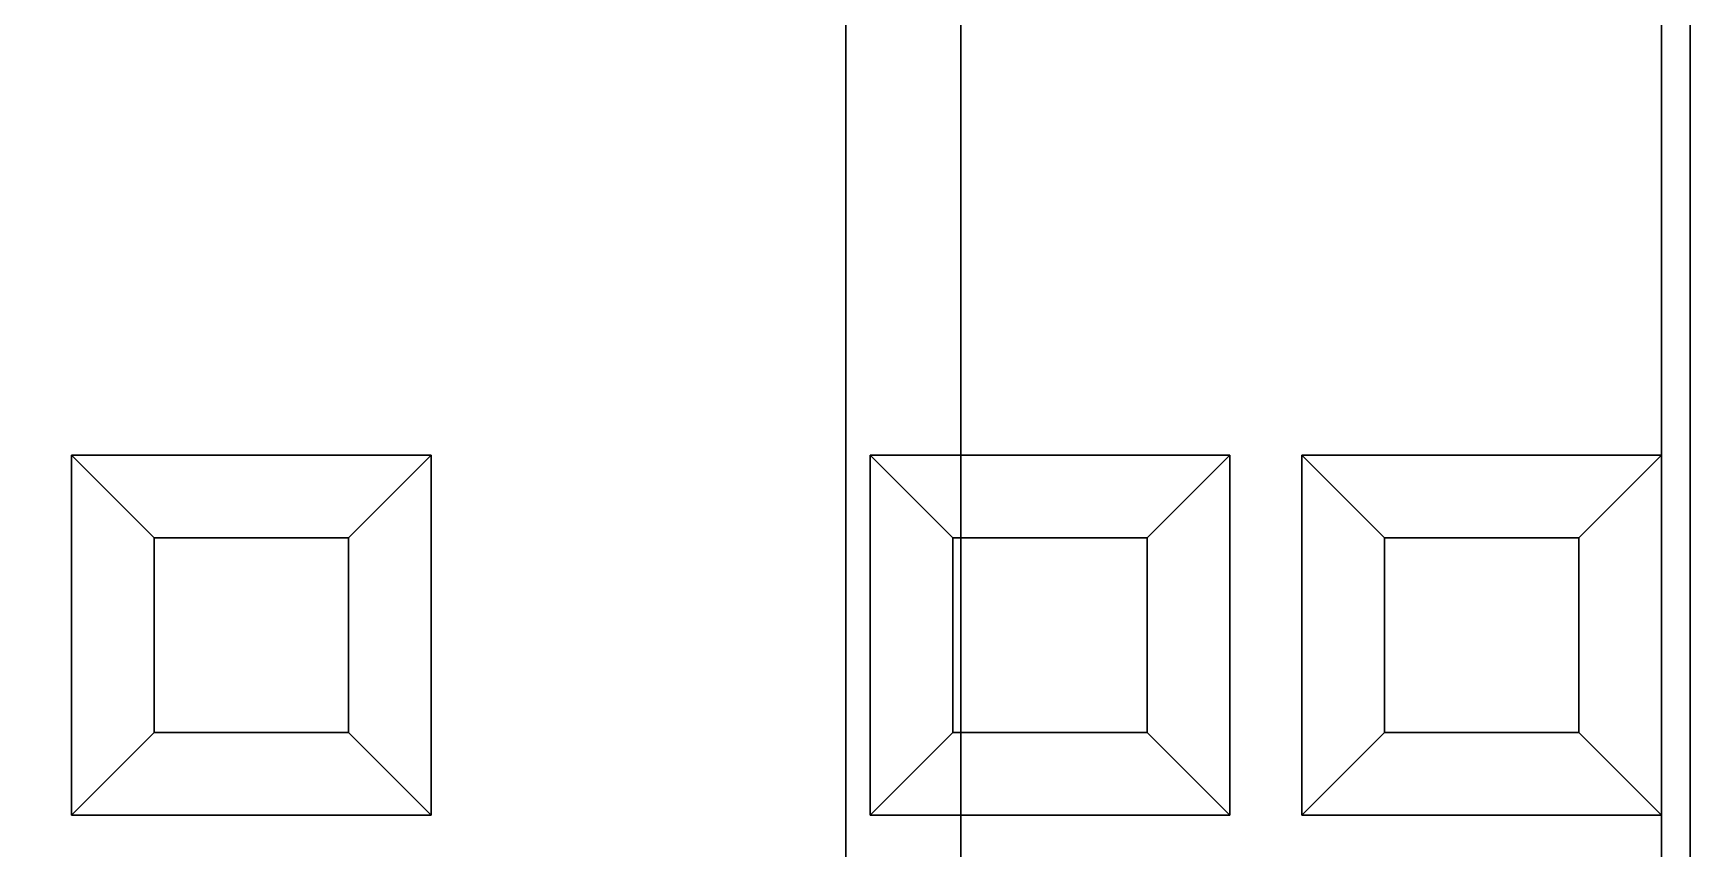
# Model space of a CAD drawing. Header units: millimetres. Extents: x -470 to 15420, y -470 to 3920.
# Drawn here: x 574 to 1150, y 2876 to 3159 of the extents above; entities that cross this region are included whole.
import ezdxf

# ---------------------------------------------------------------- set-up
doc = ezdxf.new("R2010")
doc.units = ezdxf.units.MM
doc.layers.add('MANHOLES', color=4, linetype='Continuous')
doc.layers.add('TANK_MODULE', color=8, linetype='Continuous')

# ---------------------------------------------------------------- blocks, each defined once
blk = doc.blocks.new('HALF_CUBE')
at = {"layer": 'TANK_MODULE'}
for points, invisible_edges in [([(565, -565, 40), (575, -575, 40), (575, 575, 40)], 13), ([(575, 575, 40), (565, 565, 40), (565, -565, 40)], 13), ([(565, 565), (575, 575), (575, -575)], 13), ([(565, 565), (565, -565), (565, 565, 40)], 6), ([(565, 565, 40), (565, -565), (565, -565, 40)], 5), ([(575, -575), (565, -565), (565, 565)], 13), ([(12.5, 137.5, 40), (12.5, 290, 40), (-12.5, 137.5, 40)], 15), ([(-12.5, 137.5, 40), (12.5, 290, 40), (-12.5, 290, 40)], 15), ([(-12.5, 290), (12.5, 290), (12.5, 137.5)], 15), ([(-12.5, 290), (12.5, 137.5), (-12.5, 137.5)], 15), ([(137.5, 137.5, 40), (137.5, 290, 40), (12.5, 137.5, 40)], 7), ([(12.5, 137.5, 40), (137.5, 290, 40), (12.5, 290, 40)], 13), ([(12.5, 137.5), (12.5, 290), (137.5, 137.5)], 7), ([(137.5, 137.5), (12.5, 290), (137.5, 290)], 13), ([(290, 290, 40), (137.5, 290, 40), (137.5, 137.5, 40)], 15), ([(290, 290, 40), (137.5, 137.5, 40), (290, 137.5, 40)], 15), ([(137.5, 290), (290, 290), (290, 137.5)], 15), ([(137.5, 290), (290, 137.5), (137.5, 137.5)], 15), ([(415, 137.5, 40), (415, 290, 40), (290, 137.5, 40)], 7), ([(290, 137.5, 40), (415, 290, 40), (290, 290, 40)], 13), ([(290, 137.5), (290, 290), (415, 137.5)], 7), ([(415, 137.5), (290, 290), (415, 290)], 13), ([(415, 137.5, 40), (440, 137.5, 40), (440, 290, 40)], 15), ([(415, 137.5, 40), (440, 290, 40), (415, 290, 40)], 15), ([(415, 290), (440, 290), (440, 137.5)], 15), ([(415, 290), (440, 137.5), (415, 137.5)], 15), ([(565, 137.5, 40), (565, 290, 40), (440, 137.5, 40)], 6), ([(440, 137.5, 40), (565, 290, 40), (440, 290, 40)], 13), ([(565, 290), (565, 137.5), (440, 290)], 6), ([(440, 290), (565, 137.5), (440, 137.5)], 13), ([(565, 137.5), (565, 290), (565, 137.5, 40)], 6), ([(565, 137.5, 40), (565, 290), (565, 290, 40)], 5), ([(-12.5, 137.5, 40), (-12.5, 12.5, 40), (12.5, 137.5, 40)], 14), ([(12.5, 137.5, 40), (-12.5, 12.5, 40), (12.5, 12.5, 40)], 7), ([(-12.5, 137.5), (12.5, 137.5), (12.5, 12.5)], 13), ([(-12.5, 137.5), (12.5, 12.5), (-12.5, 12.5)], 7), ([(12.5, 12.5), (12.5, 137.5), (12.5, 12.5, 40)], 6), ([(12.5, 12.5, 40), (12.5, 137.5), (12.5, 137.5, 40)], 5), ([(12.5, 137.5), (137.5, 137.5), (12.5, 137.5, 40)], 6), ([(12.5, 137.5, 40), (137.5, 137.5), (137.5, 137.5, 40)], 5), ([(12.5, 12.5, 40), (12.5, 137.5, 40), (137.5, 12.5, 40)], 6), ([(137.5, 12.5, 40), (12.5, 137.5, 40), (137.5, 137.5, 40)], 5), ([(12.5, 12.5, 40), (41.25, 108.75, 390), (12.5, 137.5, 40)], 5), ([(41.25, 108.75, 390), (108.75, 108.75, 390), (12.5, 137.5, 40)], 6), ([(12.5, 137.5, 40), (108.75, 108.75, 390), (137.5, 137.5, 40)], 5), ([(108.75, 108.75, 390), (108.75, 41.25, 390), (137.5, 137.5, 40)], 6), ([(137.5, 137.5, 40), (108.75, 41.25, 390), (137.5, 12.5, 40)], 5), ([(137.5, 137.5), (137.5, 12.5), (137.5, 137.5, 40)], 6), ([(137.5, 137.5, 40), (137.5, 12.5), (137.5, 12.5, 40)], 5), ([(290, 137.5, 40), (137.5, 137.5, 40), (137.5, 12.5, 40)], 13), ([(290, 137.5, 40), (137.5, 12.5, 40), (290, 12.5, 40)], 7), ([(137.5, 137.5), (290, 137.5), (290, 12.5)], 13), ([(137.5, 137.5), (290, 12.5), (137.5, 12.5)], 7), ([(290, 137.5), (415, 137.5), (290, 137.5, 40)], 6), ([(290, 137.5, 40), (415, 137.5), (415, 137.5, 40)], 5), ([(290, 12.5), (290, 137.5), (290, 12.5, 40)], 6), ([(290, 12.5, 40), (290, 137.5), (290, 137.5, 40)], 5), ([(290, 12.5, 40), (290, 137.5, 40), (415, 12.5, 40)], 6), ([(415, 12.5, 40), (290, 137.5, 40), (415, 137.5, 40)], 5), ([(290, 12.5, 40), (318.75, 108.75, 390), (290, 137.5, 40)], 5), ([(318.75, 108.75, 390), (386.25, 108.75, 390), (290, 137.5, 40)], 6), ([(290, 137.5, 40), (386.25, 108.75, 390), (415, 137.5, 40)], 5), ([(386.25, 108.75, 390), (386.25, 41.25, 390), (415, 137.5, 40)], 6), ([(415, 137.5, 40), (386.25, 41.25, 390), (415, 12.5, 40)], 5), ([(415, 137.5), (415, 12.5), (415, 137.5, 40)], 6), ([(415, 137.5, 40), (415, 12.5), (415, 12.5, 40)], 5), ([(415, 12.5, 40), (440, 12.5, 40), (440, 137.5, 40)], 13), ([(415, 12.5, 40), (440, 137.5, 40), (415, 137.5, 40)], 7), ([(415, 137.5), (440, 137.5), (440, 12.5)], 13), ([(415, 137.5), (440, 12.5), (415, 12.5)], 7), ([(440, 12.5), (440, 137.5), (440, 12.5, 40)], 6), ([(440, 12.5, 40), (440, 137.5), (440, 137.5, 40)], 5), ([(440, 137.5), (565, 137.5), (440, 137.5, 40)], 6), ([(440, 137.5, 40), (565, 137.5), (565, 137.5, 40)], 5), ([(440, 12.5, 40), (440, 137.5, 40), (565, 12.5, 40)], 6), ([(565, 12.5, 40), (440, 137.5, 40), (565, 137.5, 40)], 5), ([(440, 12.5, 40), (468.75, 108.75, 390), (440, 137.5, 40)], 5), ([(468.75, 108.75, 390), (536.25, 108.75, 390), (440, 137.5, 40)], 6), ([(440, 137.5, 40), (536.25, 108.75, 390), (565, 137.5, 40)], 5), ([(536.25, 108.75, 390), (536.25, 41.25, 390), (565, 137.5, 40)], 6), ([(565, 137.5, 40), (536.25, 41.25, 390), (565, 12.5, 40)], 5), ([(41.25, 41.25, 390), (41.25, 108.75, 390), (12.5, 12.5, 40)], 6), ([(108.75, 41.25, 390), (108.75, 108.75, 390), (41.25, 41.25, 390)], 6), ([(41.25, 41.25, 390), (108.75, 108.75, 390), (41.25, 108.75, 390)], 5), ([(318.75, 41.25, 390), (318.75, 108.75, 390), (290, 12.5, 40)], 6), ([(386.25, 41.25, 390), (386.25, 108.75, 390), (318.75, 41.25, 390)], 6), ([(318.75, 41.25, 390), (386.25, 108.75, 390), (318.75, 108.75, 390)], 5), ([(468.75, 41.25, 390), (468.75, 108.75, 390), (440, 12.5, 40)], 6), ([(536.25, 41.25, 390), (536.25, 108.75, 390), (468.75, 41.25, 390)], 6), ([(468.75, 41.25, 390), (536.25, 108.75, 390), (468.75, 108.75, 390)], 5), ([(137.5, 12.5, 40), (41.25, 41.25, 390), (12.5, 12.5, 40)], 5), ([(108.75, 41.25, 390), (41.25, 41.25, 390), (137.5, 12.5, 40)], 6), ([(415, 12.5, 40), (318.75, 41.25, 390), (290, 12.5, 40)], 5), ([(386.25, 41.25, 390), (318.75, 41.25, 390), (415, 12.5, 40)], 6), ([(565, 12.5, 40), (468.75, 41.25, 390), (440, 12.5, 40)], 5), ([(536.25, 41.25, 390), (468.75, 41.25, 390), (565, 12.5, 40)], 6), ([(-12.5, 12.5, 40), (-12.5, -12.5, 40), (12.5, 12.5, 40)], 15), ([(12.5, 12.5, 40), (-12.5, -12.5, 40), (12.5, -12.5, 40)], 15), ([(-12.5, -12.5), (-12.5, 12.5), (12.5, -12.5)], 15), ([(12.5, -12.5), (-12.5, 12.5), (12.5, 12.5)], 15), ([(137.5, 12.5), (12.5, 12.5), (137.5, 12.5, 40)], 6), ([(137.5, 12.5, 40), (12.5, 12.5), (12.5, 12.5, 40)], 5), ([(12.5, 12.5, 40), (12.5, -12.5, 40), (137.5, 12.5, 40)], 7), ([(137.5, 12.5, 40), (12.5, -12.5, 40), (137.5, -12.5, 40)], 13), ([(12.5, -12.5), (12.5, 12.5), (137.5, -12.5)], 7), ([(137.5, -12.5), (12.5, 12.5), (137.5, 12.5)], 13), ([(290, 12.5, 40), (137.5, 12.5, 40), (137.5, -12.5, 40)], 15), ([(290, 12.5, 40), (137.5, -12.5, 40), (290, -12.5, 40)], 15), ([(137.5, 12.5), (290, 12.5), (290, -12.5)], 15), ([(137.5, 12.5), (290, -12.5), (137.5, -12.5)], 15), ([(415, 12.5), (290, 12.5), (415, 12.5, 40)], 6), ([(415, 12.5, 40), (290, 12.5), (290, 12.5, 40)], 5), ([(290, 12.5, 40), (290, -12.5, 40), (415, 12.5, 40)], 7), ([(415, 12.5, 40), (290, -12.5, 40), (415, -12.5, 40)], 13), ([(415, 12.5), (415, -12.5), (290, 12.5)], 7), ([(290, 12.5), (415, -12.5), (290, -12.5)], 13), ([(415, -12.5, 40), (440, -12.5, 40), (440, 12.5, 40)], 15), ([(415, -12.5, 40), (440, 12.5, 40), (415, 12.5, 40)], 15), ([(415, 12.5), (440, 12.5), (440, -12.5)], 15), ([(415, 12.5), (440, -12.5), (415, -12.5)], 15), ([(565, 12.5), (440, 12.5), (565, 12.5, 40)], 6), ([(565, 12.5, 40), (440, 12.5), (440, 12.5, 40)], 5), ([(565, -12.5, 40), (565, 12.5, 40), (440, -12.5, 40)], 6), ([(440, -12.5, 40), (565, 12.5, 40), (440, 12.5, 40)], 13), ([(565, 12.5), (565, -12.5), (440, 12.5)], 6), ([(440, 12.5), (565, -12.5), (440, -12.5)], 13), ([(565, -12.5), (565, 12.5), (565, -12.5, 40)], 6), ([(565, -12.5, 40), (565, 12.5), (565, 12.5, 40)], 5)]:
    blk.add_3dface(points, dxfattribs=dict(at, invisible_edges=invisible_edges))
blk = doc.blocks.new('HALF_CUBE_UP')
at = {"layer": 'TANK_MODULE'}
for points, invisible_edges in [([(565, 565, 350), (575, 575, 350), (575, -575, 350)], 13), ([(565, -565, 390), (575, -575, 390), (575, 575, 390)], 13), ([(575, 575, 390), (565, 565, 390), (565, -565, 390)], 13), ([(565, -565, 390), (565, 565, 390), (565, -565, 350)], 6), ([(565, -565, 350), (565, 565, 390), (565, 565, 350)], 5), ([(575, -575, 350), (565, -565, 350), (565, 565, 350)], 13), ([(-12.5, 137.5, 350), (-12.5, 290, 350), (12.5, 137.5, 350)], 15), ([(12.5, 137.5, 350), (-12.5, 290, 350), (12.5, 290, 350)], 15), ([(12.5, 290, 390), (-12.5, 290, 390), (-12.5, 137.5, 390)], 15), ([(12.5, 290, 390), (-12.5, 137.5, 390), (12.5, 137.5, 390)], 15), ([(12.5, 137.5, 350), (12.5, 290, 350), (137.5, 137.5, 350)], 7), ([(137.5, 137.5, 350), (12.5, 290, 350), (137.5, 290, 350)], 13), ([(137.5, 137.5, 390), (137.5, 290, 390), (12.5, 137.5, 390)], 7), ([(12.5, 137.5, 390), (137.5, 290, 390), (12.5, 290, 390)], 13), ([(290, 137.5, 350), (137.5, 137.5, 350), (137.5, 290, 350)], 15), ([(290, 137.5, 350), (137.5, 290, 350), (290, 290, 350)], 15), ([(137.5, 137.5, 390), (290, 137.5, 390), (290, 290, 390)], 15), ([(137.5, 137.5, 390), (290, 290, 390), (137.5, 290, 390)], 15), ([(415, 290, 350), (415, 137.5, 350), (290, 290, 350)], 7), ([(290, 290, 350), (415, 137.5, 350), (290, 137.5, 350)], 13), ([(290, 290, 390), (290, 137.5, 390), (415, 290, 390)], 7), ([(415, 290, 390), (290, 137.5, 390), (415, 137.5, 390)], 13), ([(415, 290, 350), (440, 290, 350), (440, 137.5, 350)], 15), ([(415, 290, 350), (440, 137.5, 350), (415, 137.5, 350)], 15), ([(415, 137.5, 390), (440, 137.5, 390), (440, 290, 390)], 15), ([(415, 137.5, 390), (440, 290, 390), (415, 290, 390)], 15), ([(565, 290, 350), (565, 137.5, 350), (440, 290, 350)], 6), ([(440, 290, 350), (565, 137.5, 350), (440, 137.5, 350)], 13), ([(565, 137.5, 390), (565, 290, 390), (440, 137.5, 390)], 6), ([(440, 137.5, 390), (565, 290, 390), (440, 290, 390)], 13), ([(565, 290, 390), (565, 137.5, 390), (565, 290, 350)], 6), ([(565, 290, 350), (565, 137.5, 390), (565, 137.5, 350)], 5), ([(12.5, 137.5, 350), (12.5, 12.5, 350), (-12.5, 137.5, 350)], 14), ([(-12.5, 137.5, 350), (12.5, 12.5, 350), (-12.5, 12.5, 350)], 7), ([(12.5, 137.5, 390), (-12.5, 137.5, 390), (-12.5, 12.5, 390)], 13), ([(12.5, 137.5, 390), (-12.5, 12.5, 390), (12.5, 12.5, 390)], 7), ([(137.5, 137.5, 390), (12.5, 137.5, 390), (137.5, 137.5, 350)], 6), ([(137.5, 137.5, 350), (12.5, 137.5, 390), (12.5, 137.5, 350)], 5), ([(12.5, 137.5, 390), (12.5, 12.5, 390), (12.5, 137.5, 350)], 6), ([(12.5, 137.5, 350), (12.5, 12.5, 390), (12.5, 12.5, 350)], 5), ([(12.5, 137.5, 350), (12.5, 12.5, 350), (137.5, 137.5, 350)], 6), ([(137.5, 137.5, 350), (12.5, 12.5, 350), (137.5, 12.5, 350)], 5), ([(137.5, 137.5, 350), (41.25, 108.75), (12.5, 137.5, 350)], 5), ([(41.25, 108.75), (41.25, 41.25), (12.5, 137.5, 350)], 6), ([(12.5, 137.5, 350), (41.25, 41.25), (12.5, 12.5, 350)], 5), ([(108.75, 108.75), (41.25, 108.75), (137.5, 137.5, 350)], 6), ([(137.5, 12.5, 350), (108.75, 108.75), (137.5, 137.5, 350)], 5), ([(137.5, 12.5, 390), (137.5, 137.5, 390), (137.5, 12.5, 350)], 6), ([(137.5, 12.5, 350), (137.5, 137.5, 390), (137.5, 137.5, 350)], 5), ([(290, 12.5, 350), (137.5, 12.5, 350), (137.5, 137.5, 350)], 13), ([(290, 12.5, 350), (137.5, 137.5, 350), (290, 137.5, 350)], 7), ([(137.5, 12.5, 390), (290, 12.5, 390), (290, 137.5, 390)], 13), ([(137.5, 12.5, 390), (290, 137.5, 390), (137.5, 137.5, 390)], 7), ([(415, 137.5, 390), (290, 137.5, 390), (415, 137.5, 350)], 6), ([(415, 137.5, 350), (290, 137.5, 390), (290, 137.5, 350)], 5), ([(290, 137.5, 390), (290, 12.5, 390), (290, 137.5, 350)], 6), ([(290, 137.5, 350), (290, 12.5, 390), (290, 12.5, 350)], 5), ([(290, 137.5, 350), (290, 12.5, 350), (415, 137.5, 350)], 6), ([(415, 137.5, 350), (290, 12.5, 350), (415, 12.5, 350)], 5), ([(415, 137.5, 350), (318.75, 108.75), (290, 137.5, 350)], 5), ([(318.75, 108.75), (318.75, 41.25), (290, 137.5, 350)], 6), ([(290, 137.5, 350), (318.75, 41.25), (290, 12.5, 350)], 5), ([(386.25, 108.75), (318.75, 108.75), (415, 137.5, 350)], 6), ([(415, 12.5, 350), (386.25, 108.75), (415, 137.5, 350)], 5), ([(415, 12.5, 390), (415, 137.5, 390), (415, 12.5, 350)], 6), ([(415, 12.5, 350), (415, 137.5, 390), (415, 137.5, 350)], 5), ([(415, 137.5, 350), (440, 137.5, 350), (440, 12.5, 350)], 13), ([(415, 137.5, 350), (440, 12.5, 350), (415, 12.5, 350)], 7), ([(415, 12.5, 390), (440, 12.5, 390), (440, 137.5, 390)], 13), ([(415, 12.5, 390), (440, 137.5, 390), (415, 137.5, 390)], 7), ([(565, 137.5, 390), (440, 137.5, 390), (565, 137.5, 350)], 6), ([(565, 137.5, 350), (440, 137.5, 390), (440, 137.5, 350)], 5), ([(440, 137.5, 390), (440, 12.5, 390), (440, 137.5, 350)], 6), ([(440, 137.5, 350), (440, 12.5, 390), (440, 12.5, 350)], 5), ([(440, 137.5, 350), (440, 12.5, 350), (565, 137.5, 350)], 6), ([(565, 137.5, 350), (440, 12.5, 350), (565, 12.5, 350)], 5), ([(565, 137.5, 350), (468.75, 108.75), (440, 137.5, 350)], 5), ([(468.75, 108.75), (468.75, 41.25), (440, 137.5, 350)], 6), ([(440, 137.5, 350), (468.75, 41.25), (440, 12.5, 350)], 5), ([(536.25, 108.75), (468.75, 108.75), (565, 137.5, 350)], 6), ([(565, 12.5, 350), (536.25, 108.75), (565, 137.5, 350)], 5), ([(108.75, 108.75), (108.75, 41.25), (41.25, 108.75)], 6), ([(41.25, 108.75), (108.75, 41.25), (41.25, 41.25)], 5), ([(108.75, 41.25), (108.75, 108.75), (137.5, 12.5, 350)], 6), ([(386.25, 108.75), (386.25, 41.25), (318.75, 108.75)], 6), ([(318.75, 108.75), (386.25, 41.25), (318.75, 41.25)], 5), ([(386.25, 41.25), (386.25, 108.75), (415, 12.5, 350)], 6), ([(536.25, 108.75), (536.25, 41.25), (468.75, 108.75)], 6), ([(468.75, 108.75), (536.25, 41.25), (468.75, 41.25)], 5), ([(536.25, 41.25), (536.25, 108.75), (565, 12.5, 350)], 6), ([(41.25, 41.25), (108.75, 41.25), (12.5, 12.5, 350)], 6), ([(12.5, 12.5, 350), (108.75, 41.25), (137.5, 12.5, 350)], 5), ([(318.75, 41.25), (386.25, 41.25), (290, 12.5, 350)], 6), ([(290, 12.5, 350), (386.25, 41.25), (415, 12.5, 350)], 5), ([(468.75, 41.25), (536.25, 41.25), (440, 12.5, 350)], 6), ([(440, 12.5, 350), (536.25, 41.25), (565, 12.5, 350)], 5), ([(-12.5, -12.5, 350), (-12.5, 12.5, 350), (12.5, -12.5, 350)], 15), ([(12.5, -12.5, 350), (-12.5, 12.5, 350), (12.5, 12.5, 350)], 15), ([(-12.5, 12.5, 390), (-12.5, -12.5, 390), (12.5, 12.5, 390)], 15), ([(12.5, 12.5, 390), (-12.5, -12.5, 390), (12.5, -12.5, 390)], 15), ([(12.5, 12.5, 390), (137.5, 12.5, 390), (12.5, 12.5, 350)], 6), ([(12.5, 12.5, 350), (137.5, 12.5, 390), (137.5, 12.5, 350)], 5), ([(12.5, -12.5, 350), (12.5, 12.5, 350), (137.5, -12.5, 350)], 7), ([(137.5, -12.5, 350), (12.5, 12.5, 350), (137.5, 12.5, 350)], 13), ([(12.5, 12.5, 390), (12.5, -12.5, 390), (137.5, 12.5, 390)], 7), ([(137.5, 12.5, 390), (12.5, -12.5, 390), (137.5, -12.5, 390)], 13), ([(290, -12.5, 350), (137.5, -12.5, 350), (137.5, 12.5, 350)], 15), ([(290, -12.5, 350), (137.5, 12.5, 350), (290, 12.5, 350)], 15), ([(137.5, -12.5, 390), (290, -12.5, 390), (290, 12.5, 390)], 15), ([(137.5, -12.5, 390), (290, 12.5, 390), (137.5, 12.5, 390)], 15), ([(290, 12.5, 390), (415, 12.5, 390), (290, 12.5, 350)], 6), ([(290, 12.5, 350), (415, 12.5, 390), (415, 12.5, 350)], 5), ([(290, -12.5, 350), (290, 12.5, 350), (415, -12.5, 350)], 7), ([(415, -12.5, 350), (290, 12.5, 350), (415, 12.5, 350)], 13), ([(415, -12.5, 390), (415, 12.5, 390), (290, -12.5, 390)], 7), ([(290, -12.5, 390), (415, 12.5, 390), (290, 12.5, 390)], 13), ([(415, 12.5, 350), (440, 12.5, 350), (440, -12.5, 350)], 15), ([(415, 12.5, 350), (440, -12.5, 350), (415, -12.5, 350)], 15), ([(415, -12.5, 390), (440, -12.5, 390), (440, 12.5, 390)], 15), ([(415, -12.5, 390), (440, 12.5, 390), (415, 12.5, 390)], 15), ([(440, 12.5, 390), (565, 12.5, 390), (440, 12.5, 350)], 6), ([(440, 12.5, 350), (565, 12.5, 390), (565, 12.5, 350)], 5), ([(565, 12.5, 350), (565, -12.5, 350), (440, 12.5, 350)], 6), ([(440, 12.5, 350), (565, -12.5, 350), (440, -12.5, 350)], 13), ([(565, -12.5, 390), (565, 12.5, 390), (440, -12.5, 390)], 6), ([(440, -12.5, 390), (565, 12.5, 390), (440, 12.5, 390)], 13), ([(565, 12.5, 390), (565, -12.5, 390), (565, 12.5, 350)], 6), ([(565, 12.5, 350), (565, -12.5, 390), (565, -12.5, 350)], 5)]:
    blk.add_3dface(points, dxfattribs=dict(at, invisible_edges=invisible_edges))
blk = doc.blocks.new('MANHOLE_square_600x600_1440')
at = {"layer": 'MANHOLES', "invisible_edges": 13}
for points in [[(0, 0, 1340), (340, 340, 1340), (-340, 340, 1340)], [(0, 0, 1440), (340, 340, 1440), (-340, 340, 1440)], [(0, 0, 1340), (340, -340, 1340), (340, 340, 1340)], [(0, 0, 1440), (340, -340, 1440), (340, 340, 1440)], [(0, 0), (300, 300), (-300, 300)], [(0, 0, 1340), (300, 300, 1340), (-300, 300, 1340)], [(0, 0), (300, -300), (300, 300)], [(0, 0, 1340), (300, -300, 1340), (300, 300, 1340)], [(0, 0, 1340), (-340, -340, 1340), (340, -340, 1340)], [(0, 0, 1440), (-340, -340, 1440), (340, -340, 1440)], [(0, 0), (-300, -300), (300, -300)], [(0, 0, 1340), (-300, -300, 1340), (300, -300, 1340)]]:
    blk.add_3dface(points, dxfattribs=at)
at = {"layer": 'MANHOLES'}
for points in [[(340, -340, 1340), (340, 340, 1340), (340, 340, 1440), (340, -340, 1440)], [(300, -300), (300, 300), (300, 300, 1340), (300, -300, 1340)]]:
    blk.add_3dface(points, dxfattribs=at)

msp = doc.modelspace()

# ---------------------------------------------------------------- block references
at = {"layer": 'MANHOLES'}
msp.add_blockref('MANHOLE_square_600x600_1440', (556.54, 2888.33, 1560), dxfattribs=at)
at = {"layer": 'TANK_MODULE'}
for name, p in [('HALF_CUBE', (575, 2875)), ('HALF_CUBE_UP', (575, 2875, 390)), ('HALF_CUBE', (575, 2875, 780)), ('HALF_CUBE_UP', (575, 2875, 1170))]:
    msp.add_blockref(name, p, dxfattribs=at)

doc.saveas('drawing.dxf')
